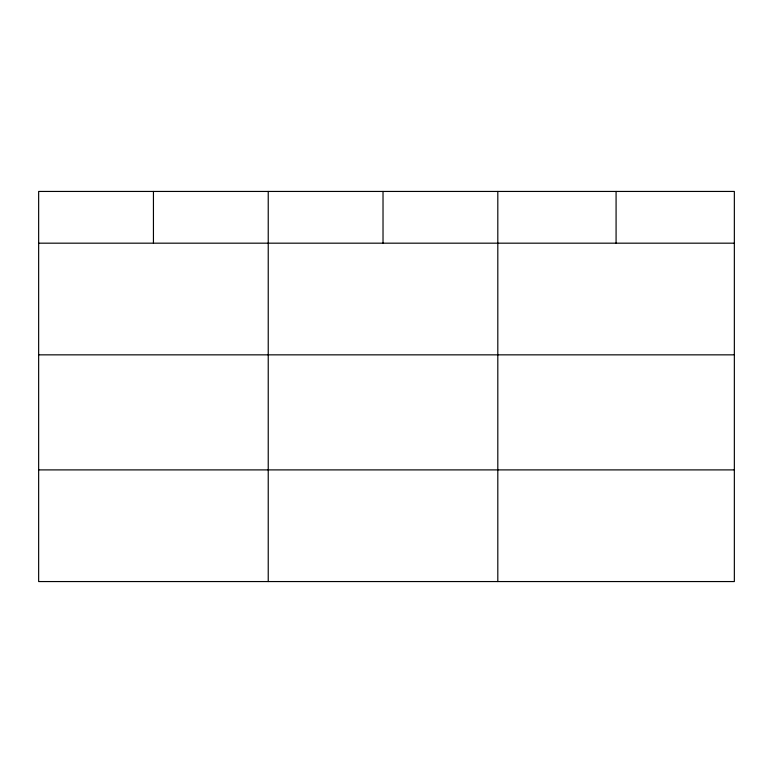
<?xml version="1.0" encoding="UTF-8"?>
<svg xmlns="http://www.w3.org/2000/svg" width="773" height="773" viewBox="0 0 773 773"><rect width="100%" height="100%" fill="white"/><g stroke="black" fill="none" stroke-linecap="round" stroke-linejoin="round"><path stroke-width="1.16" d="M734.35 354.846L734.35 191.443L38.65 191.443L38.65 581.557L734.35 581.557L734.35 354.846L38.65 354.846M38.65 243.176L734.35 243.176M38.65 469.897L734.35 469.897M616.081 191.443L616.081 243.176M497.812 191.443L497.812 581.557M383.022 191.443L383.022 243.176M268.231 191.443L268.231 581.557M153.441 191.443L153.441 243.176"/></g></svg>
